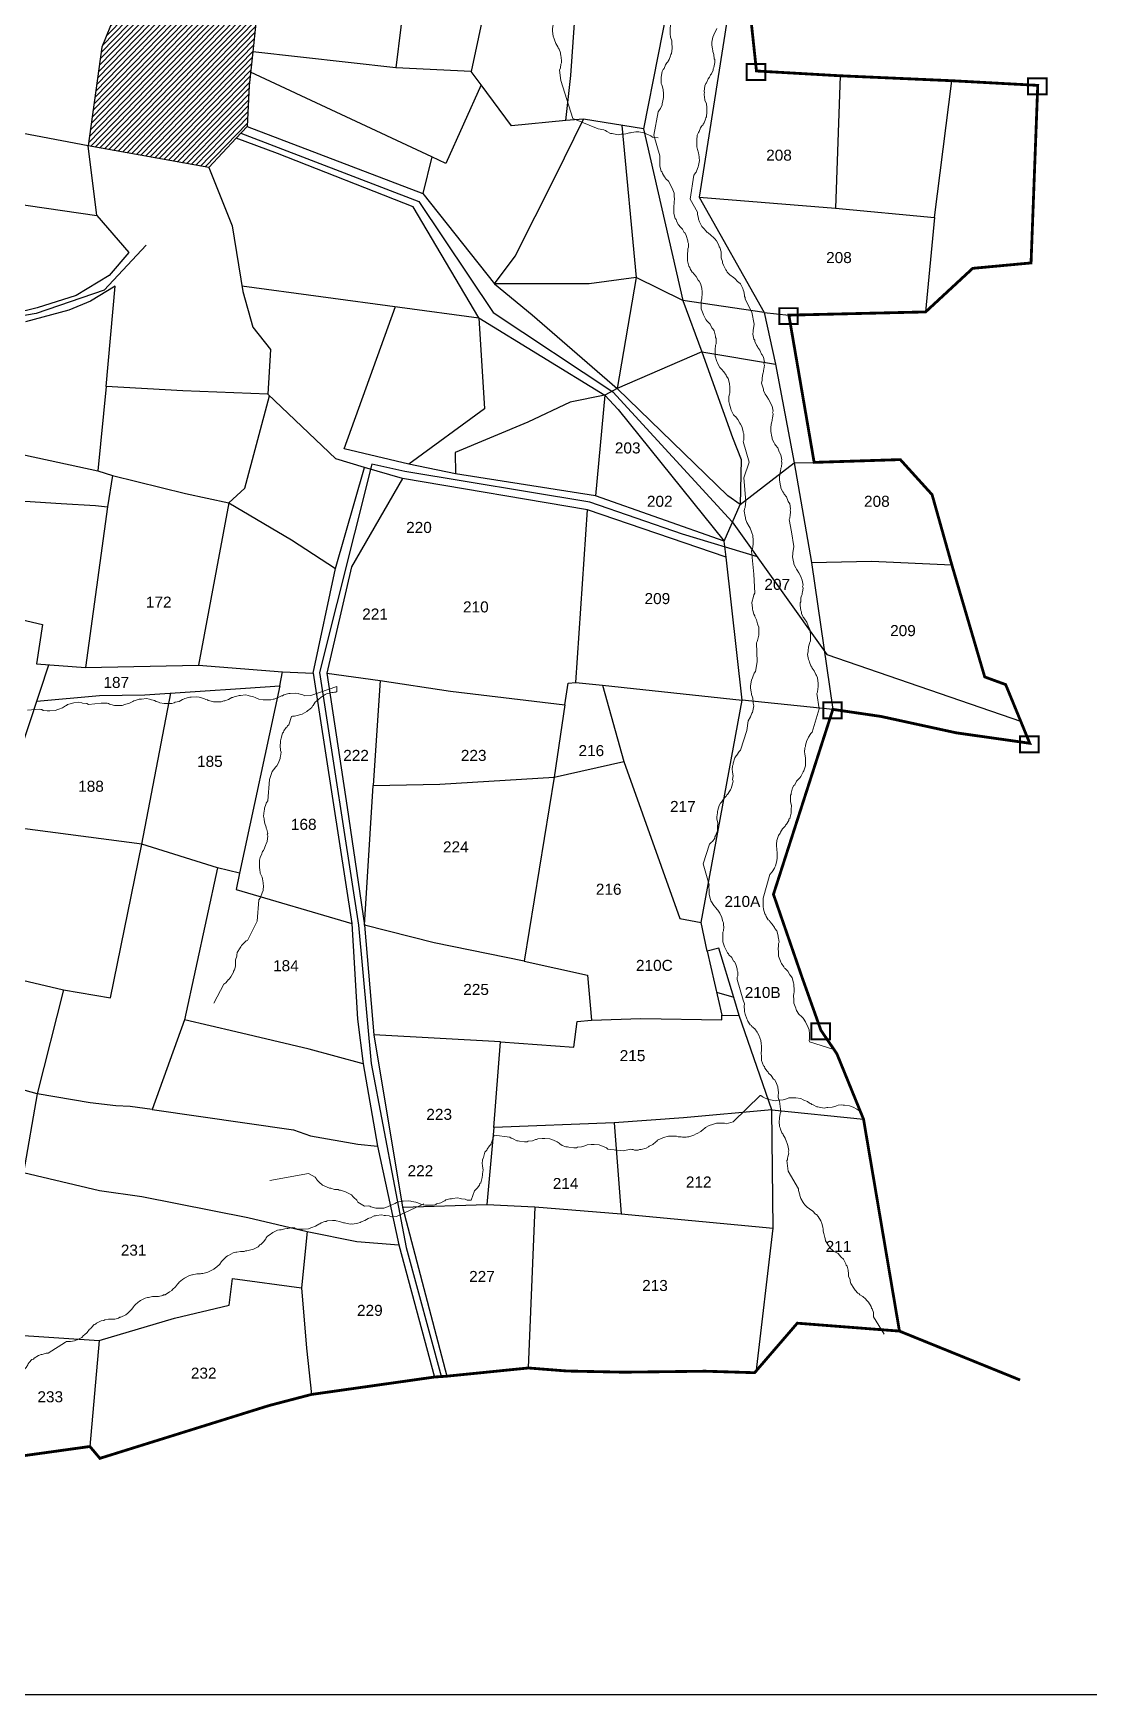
# Model space of a CAD drawing. Header units: inches. Extents: x 156 to 1336, y -394 to 439.
# Drawn here: x 663.6 to 931.8, y -394 to 27.8 of the extents above; entities that cross this region are included whole.
import ezdxf
from ezdxf.enums import TextEntityAlignment as Align

# ---------------------------------------------------------------- set-up
doc = ezdxf.new("R2010")
doc.units = ezdxf.units.IN
doc.header["$LTSCALE"] = 15
doc.header["$MEASUREMENT"] = 0
for name, color, linetype in [('BOUNDARY', 5, 'Continuous'), ('PLOT', 255, 'Continuous'), ('PLOT NO', 7, 'Continuous'), ('Profile2', 3, 'Continuous'), ('ROADS', 2, 'Continuous'), ('STREAM', 130, 'Continuous'), ('V', 6, 'Continuous'), ('VILLAGE', 30, 'Continuous')]:
    doc.layers.add(name, color=color, linetype=linetype)
doc.styles.get("Standard").update_dxf_attribs({"font": 'arial.ttf'})

msp = doc.modelspace()

# ---------------------------------------------------------------- hatches: boundary and pattern name
at = {"layer": 'VILLAGE'}
h = msp.add_hatch(dxfattribs=at)
h.set_pattern_fill('ANSI31', color=256, scale=7.83578, angle=0.794681, style=0)
h.paths.add_polyline_path([(707.94, 39.85), (712.43, 39.79), (735.76, 47.92), (738.78, 55.13), (724.54, 62.74), (720.49, 61.64), (711.25, 66.84), (710.63, 57.25), (692.23, 61.64), (683.71, 42.83), (685.47, 35.1), (681.07, 24.24), (677.54, -0.78), (708.19, -6.32), (715.13, 1.16), (717.95, 4.06), (718.44, 14.47), (719.38, 23.09), (720.17, 30.32), (706.82, 31.76)])
h.paths.add_polyline_path([(721.12, 50.16), (726.9, 50.16), (726.9, 54.45), (721.12, 54.45)], flags=24)

# ---------------------------------------------------------------- linework, layer by layer
at = {"layer": 'BOUNDARY', "const_width": 0.713}
msp.add_lwpolyline([(845.26, 37.57), (847.34, 18.19), (868.56, 16.98), (897, 15.72), (918.79, 14.54), (917.09, -30.53), (902.26, -31.91), (890.31, -42.97), (855.57, -43.79), (861.99, -81.17), (883.88, -80.46), (891.95, -89.36), (896.97, -107.2), (905.32, -135.63), (910.64, -137.57), (916.76, -152.47), (898.08, -149.82), (878.96, -145.66), (866.75, -143.87), (851.65, -190.82), (858.96, -212), (863.71, -225.33), (867.76, -231.29), (874.54, -247.92), (883.66, -301.7), (914.32, -314.12), (883.66, -301.7), (857.71, -299.69), (846.87, -312.26), (834.33, -311.88), (813.63, -312.13), (799.19, -311.83), (789.37, -311.06), (768.72, -313.14), (765.53, -313.36), (734.29, -317.78), (723.45, -320.62), (680.55, -334), (678.01, -330.99), (652.61, -334.52)], dxfattribs=at)
at = {"layer": 'PLOT'}
for points in [[(780.22, 83.24), (782.45, 120.81), (771.72, 106.26), (764.24, 96.17), (760.1, 90.5), (755.76, 83.37), (736.06, 42.7), (730.15, 40.84), (712.35, 33.22), (712.43, 39.79), (707.94, 39.85), (706.82, 31.76), (720.17, 30.32), (719.38, 23.09), (718.44, 14.47), (717.95, 4.06), (715.13, 1.16), (708.19, -6.32), (677.54, -0.78)], [(692.23, 61.64), (683.71, 42.83), (685.47, 35.1), (681.07, 24.24), (677.54, -0.78), (650.73, 4.31), (644.91, 5.42), (644.95, 10.8), (621.58, 14.86)], [(784.45, 62.87), (774.87, 18.1)], [(829.76, 63.02), (827.13, 47.34), (825.9, 40.45), (818.61, 3.48), (803.39, 6), (798.94, 5.63), (800.22, 17.06), (802.91, 55.78), (808.79, 57.14), (829.76, 63.02)], [(736.06, 42.7), (758.27, 39.75), (755.74, 19.01)], [(841.14, 39.48), (834.02, -5.8), (832.75, -13.81), (867.41, -16.59), (892.6, -18.97), (897, 15.72)], [(679.74, -18.47), (687.91, -27.9), (682.9, -33.76), (674.48, -38.81), (664.63, -41.91), (658.45, -43.44), (652.5, -43.85), (646.36, -44.08), (626.51, -39.61), (601.56, -29.51), (586.66, -23.85), (557.53, -12.16), (546.7, -9.6), (507.01, -1.81), (494.61, 1.17), (468.89, 4.81), (439.76, 8.96), (406.92, 15.65), (366.29, 18.97), (349, 20.21), (352.02, 32.25)], [(798.94, 5.63), (785.14, 4.29), (777.41, 14.69), (774.87, 18.1), (755.74, 19.01), (719.38, 23.09)], [(442.24, 18.37), (496.03, 10.13), (524.48, 5.41), (548.98, 2.17), (590.41, -5.18), (618.64, -9.61), (679.74, -18.47), (677.54, -0.78)], [(777.41, 14.69), (768.46, -5.26), (764.86, -3.59), (718.82, 17.92)], [(868.56, 16.98), (867.41, -16.59)], [(717.95, 4.06), (762.55, -12.91), (780.79, -35.8), (786, -28.81), (796.19, -8.68), (803.39, 6)], [(813.11, 4.39), (816.75, -34.24), (804.85, -35.84), (780.79, -35.8)], [(716.6, -36.31), (776.82, -44.45), (760.11, -16.31), (725.65, -2.75), (715.13, 1.16)], [(818.61, 3.48), (828.65, -40.05), (833.42, -53.08), (852.14, -56.2)], [(764.86, -3.59), (762.55, -12.91)], [(708.19, -6.32), (714.15, -21.15), (716.84, -37.79), (719.37, -46.82), (723.91, -52.53), (723.2, -63.88)], [(832.75, -13.81), (849.27, -43.11), (855.57, -43.79)], [(892.6, -18.97), (890.31, -42.97)], [(656.19, -90.69), (670.75, -91.57), (679.4, -92.1), (682.47, -92.44), (676.9, -133.25), (705.64, -132.64), (726.94, -134.35), (734.75, -134.71), (740.41, -108.13), (747.78, -82.43), (740.48, -80.29), (723.2, -63.88), (701.61, -63.02), (682.14, -61.88), (684.42, -36.47), (678.15, -40.2), (672.63, -42.53), (661.66, -45.51)], [(780.79, -35.8), (790.38, -43.67), (811.93, -62.38)], [(816.75, -34.24), (811.93, -62.38)], [(828.65, -40.05), (816.75, -34.24)], [(833.42, -53.08), (811.93, -62.38), (808.86, -64.12), (800.05, -65.86), (789.26, -70.96), (770.84, -78.67), (770.87, -84.1), (759.06, -81.59), (742.56, -77.74), (755.62, -41.59)], [(849.27, -43.11), (828.65, -40.05)], [(776.82, -44.45), (778.24, -67.59), (759.06, -81.59)], [(776.82, -44.45), (808.86, -64.12)], [(849.27, -43.11), (852.14, -56.2), (856.91, -81.32)], [(833.42, -53.08), (841.27, -74.88), (843.43, -80.47), (843.18, -91.82), (840.09, -89.66), (811.93, -62.38)], [(682.14, -61.88), (680, -83.34)], [(683.71, -84.47), (702.26, -89.06), (713.32, -91.4), (717.4, -87.72), (723.65, -64.3)], [(808.86, -64.12), (806.48, -89.63)], [(808.86, -64.12), (812.19, -67.74), (839.14, -101.14)], [(651.41, -77.12), (680, -83.34), (683.71, -84.47), (682.47, -92.44)], [(839.6, -105.19), (804.42, -93.23), (757.44, -85.27), (747.76, -82.5)], [(839.14, -101.14), (806.48, -89.63), (770.87, -84.1)], [(847.24, -312.28), (851.62, -275.53), (851.24, -245.55), (842.97, -221.58), (841.59, -217), (837.82, -204.47), (834.79, -205.22), (833.31, -197.99), (843.67, -141.57), (839.6, -105.19), (839.14, -101.14), (843.18, -91.82), (856.91, -81.32), (861.99, -81.17)], [(856.91, -81.32), (861.29, -106.57), (866.75, -143.87), (843.67, -141.57)], [(757.44, -85.27), (744.44, -107.68), (738.2, -134.67), (751.76, -136.54), (769.62, -139.27), (798.62, -142.7), (799.53, -137.19), (801.41, -137.02), (804.42, -93.23)], [(713.32, -91.4), (705.64, -132.64)], [(713.32, -91.4), (729.21, -100.87), (740.41, -108.13)], [(861.29, -106.57), (876.55, -106.27), (896.97, -107.2)], [(611.74, -116.87), (632.05, -121.46), (645.97, -124), (648.94, -118.32), (665.99, -122.33), (664.44, -132.33), (676.9, -133.25)], [(658.93, -158.74), (665.37, -139.22), (667.57, -132.56)], [(664.56, -141.76), (680.44, -140.36), (691.95, -140.2), (717.5, -138.49), (726.27, -137.9), (726.94, -134.35)], [(734.75, -134.71), (744.53, -198.24), (745.95, -222.55), (747.44, -233.81), (751.1, -254.72), (756.51, -279.78), (765.53, -313.36)], [(738.2, -134.67), (743.33, -168.78), (747.79, -198.69), (750.11, -226.52), (757.39, -270.27), (768.72, -313.14)], [(726.27, -137.9), (716.01, -185.45), (710.39, -184.11), (691.2, -178.08), (653.7, -173.22)], [(751.76, -136.54), (749.97, -163.18)], [(801.41, -137.02), (808.21, -137.68), (843.67, -141.57)], [(808.21, -137.68), (813.66, -157.07), (827.91, -196.95), (833.32, -197.94)], [(671.29, -215.03), (683.24, -217.1), (691.2, -178.08), (698.57, -139.73)], [(798.62, -142.7), (795.95, -161.08), (788.36, -207.82), (765.44, -203.16), (747.79, -198.69), (749.97, -163.18), (766.9, -162.83), (795.95, -161.08), (813.66, -157.07)], [(710.39, -184.11), (702.04, -222.67), (693.81, -245.48), (688.2, -244.65), (684.56, -244.5), (678.1, -243.79), (664.6, -241.47)], [(716.01, -185.45), (715.13, -189.58), (744.53, -198.24)], [(834.79, -205.22), (838.51, -221.5)], [(647.5, -209.52), (671.29, -215.03), (664.6, -241.47), (645.64, -236.26), (623.43, -231.03)], [(788.36, -207.82), (804.41, -211.33), (805.42, -222.74)], [(841.64, -216.99), (837.31, -215.74), (837.18, -215.71)], [(747.44, -233.81), (733.71, -230.11), (715.1, -225.72), (702.04, -222.67)], [(782.34, -228.23), (800.97, -229.6), (801.75, -223.09), (805.42, -222.74), (817.96, -222.31), (838.52, -222.66), (838.51, -221.5), (842.97, -221.58)], [(851.24, -245.55), (828.78, -247.53), (811.19, -248.87), (780.59, -249.98), (782.34, -228.23), (750.11, -226.52)], [(664.6, -241.47), (661.12, -261.43), (659.28, -270.92), (639.11, -266.62)], [(693.81, -245.48), (729.76, -250.61), (734.06, -252.16), (746.08, -254.22), (751.1, -254.72)], [(851.24, -245.55), (874.54, -247.92)], [(780.59, -249.98), (778.81, -269.52)], [(811.19, -248.87), (812.93, -271.97)], [(661.12, -261.43), (680.43, -266), (691.17, -267.56), (718.17, -272.84), (733.19, -276.42), (745.81, -278.95), (756.51, -279.78)], [(757.39, -270.27), (778.81, -269.52), (791.02, -270.19), (812.93, -271.97), (851.62, -275.53)], [(791.02, -270.19), (789.37, -311.06)], [(733.19, -276.42), (731.74, -290.68)], [(680.37, -304.05), (699.51, -298.41), (713.36, -295.15), (714.27, -288.37), (731.74, -290.68), (733.01, -306.07), (734.29, -317.78)], [(657.35, -302.6), (680.37, -304.05), (678.01, -330.99)]]:
    msp.add_lwpolyline(points, dxfattribs=at)
at = {"layer": 'Profile2', "const_width": 0.5}
for points in [[(844.88, 19.95), (849.6, 19.95), (849.6, 15.9), (844.88, 15.9)], [(916.33, 16.31), (921.05, 16.31), (921.05, 12.26), (916.33, 12.26)], [(853.11, -42.02), (857.83, -42.02), (857.83, -46.07), (853.11, -46.07)], [(864.29, -142.1), (869.01, -142.1), (869.01, -146.15), (864.29, -146.15)], [(914.3, -150.7), (919.02, -150.7), (919.02, -154.75), (914.3, -154.75)], [(861.26, -223.56), (865.98, -223.56), (865.98, -227.61), (861.26, -227.61)]]:
    msp.add_lwpolyline(points, close=True, dxfattribs=at)
at = {"layer": 'ROADS', "color": 2}
for points in [[(692.27, -26.01), (681.62, -37.44), (664.33, -43.34), (651.98, -45.5), (631.93, -43.01), (622.53, -39.84), (560.22, -15.39), (546.23, -11.04), (493.41, -0.01), (439.13, 7.42), (406.83, 14.53), (349.14, 19.05), (316.21, 15.98), (308.56, 13.44)], [(716.37, 2.43), (761.55, -14.93), (780.47, -43.09), (810.82, -63.24), (841.16, -96.24), (865.24, -129.94), (914.67, -146.95)], [(847.62, -105.13), (828.56, -99.4), (805.04, -91.26), (757.99, -83.52), (749.67, -81.59), (736.31, -134.47), (746.27, -198.69), (749.47, -233.74), (758.33, -280.46), (767.26, -313.17)]]:
    msp.add_lwpolyline(points, dxfattribs=at)
at = {"layer": 'STREAM', "color": 4, "lineweight": 0}
for points in [[(796.03, 30.89), (795.91, 30.54), (795.79, 30.31), (795.67, 29.95), (795.56, 29.02), (795.56, 28.67), (795.56, 28.32), (795.67, 27.03), (795.91, 26.33), (796.03, 26.1), (796.38, 25.16), (796.84, 24.34), (796.96, 24.11), (797.19, 23.76), (797.55, 22.82), (797.55, 22.47), (797.66, 22.24), (797.78, 20.83), (797.78, 20.25), (797.66, 19.9), (797.55, 18.96), (797.31, 18.38)], [(824.56, 20.25), (824.79, 20.48), (824.91, 20.72), (825.14, 21.07), (825.49, 22), (825.61, 22.35), (825.73, 22.59), (825.96, 23.87), (825.96, 24.58), (825.84, 24.81), (825.84, 25.86), (825.49, 26.8), (825.49, 27.03), (825.38, 27.38), (825.38, 28.43), (825.38, 28.79), (825.38, 29.02), (825.61, 30.42), (825.84, 31.01), (825.96, 31.24), (826.43, 32.18), (826.78, 32.64)], [(835.43, 16.62), (835.55, 16.97), (835.67, 17.21), (835.9, 17.44), (836.37, 18.38), (836.37, 18.73), (836.49, 19.08), (836.72, 20.37), (836.72, 21.07), (836.6, 21.3), (836.49, 22.35), (836.25, 23.17), (836.25, 23.41), (836.14, 23.76), (836.02, 24.81), (836.02, 25.16), (836.02, 25.51), (836.25, 26.8), (836.49, 27.38), (836.6, 27.62), (837.07, 28.55), (837.3, 29.02)], [(797.66, 15.8), (797.31, 18.38)], [(822.34, 7.85), (822.57, 8.09), (822.69, 8.32), (822.92, 8.67), (823.39, 9.61), (823.39, 9.96), (823.51, 10.19), (823.74, 11.48), (823.74, 12.18), (823.74, 12.41), (823.62, 13.47), (823.39, 14.4), (823.27, 14.64), (823.16, 14.99), (823.16, 16.04), (823.16, 16.39), (823.16, 16.62), (823.39, 18.03), (823.62, 18.61), (823.86, 18.85), (824.21, 19.78), (824.56, 20.25)], [(807.13, 3.53), (800.7, 6.1), (797.66, 15.8)], [(833.45, 4.23), (833.68, 4.46), (833.8, 4.7), (834.03, 5.05), (834.38, 5.98), (834.5, 6.33), (834.62, 6.57), (834.73, 7.85), (834.73, 8.55), (834.73, 8.91), (834.62, 9.84), (834.26, 10.78), (834.26, 11.01), (834.15, 11.36), (834.03, 12.41), (834.15, 12.76), (834.03, 13), (834.26, 14.4), (834.5, 14.99), (834.62, 15.22), (835.08, 16.16), (835.43, 16.62)], [(822.34, 7.85), (821.28, 1.89)], [(831.46, -8.28), (831.69, -7.93), (831.81, -7.7), (832.04, -7.47), (832.39, -6.53), (832.51, -6.18), (832.63, -5.83), (832.86, -4.54), (832.74, -3.84), (832.74, -3.61), (832.63, -2.55), (832.39, -1.74), (832.28, -1.39), (832.16, -1.03), (832.16, -0.1), (832.16, 0.25), (832.16, 0.6), (832.28, 1.89), (832.63, 2.59), (832.74, 2.82), (833.09, 3.76), (833.45, 4.23)], [(808.54, 3.29), (807.13, 3.53)], [(808.54, 3.29), (808.77, 3.18), (809.01, 3.06), (809.36, 2.82), (810.29, 2.36), (810.64, 2.36), (810.99, 2.24), (812.28, 2.01), (812.98, 2.12), (813.22, 2.12), (814.15, 2.24), (815.09, 2.47), (815.32, 2.47), (815.67, 2.59), (816.72, 2.71), (817.07, 2.71), (817.43, 2.71), (818.71, 2.47), (819.3, 2.24), (819.53, 2.12), (820.47, 1.77), (820.93, 1.42)], [(822.34, 1.19), (820.93, 1.42)], [(821.28, 1.89), (822.8, -3.37)], [(826.43, -15.53), (826.43, -15.07), (826.43, -14.83), (826.55, -14.48), (826.43, -13.43), (826.43, -13.2), (826.43, -12.85), (825.96, -11.56), (825.61, -10.97), (825.49, -10.74), (825.03, -9.8), (824.32, -9.22), (824.21, -8.99), (823.97, -8.64), (823.51, -7.82), (823.39, -7.47), (823.16, -7.23), (822.8, -5.95), (822.8, -5.24), (822.8, -5.01), (822.8, -3.96), (822.8, -3.37)], [(831.46, -8.28), (830.52, -14.37)], [(829.94, -27.58), (829.94, -27.23), (829.94, -26.99), (830.05, -26.53), (830.05, -25.59), (829.94, -25.24), (829.94, -24.89), (829.47, -23.6), (829.24, -23.02), (829, -22.78), (828.53, -21.97), (827.83, -21.26), (827.72, -21.03), (827.48, -20.8), (827.01, -19.86), (826.9, -19.51), (826.66, -19.28), (826.31, -17.99), (826.31, -17.29), (826.31, -17.05), (826.31, -16), (826.43, -15.53)], [(830.52, -14.37), (832.39, -17.64)], [(838.36, -28.63), (838.36, -28.28), (838.36, -28.05), (838.36, -27.7), (838.01, -26.64), (837.89, -26.41), (837.77, -26.06), (837.19, -24.89), (836.72, -24.42), (836.49, -24.19), (835.78, -23.49), (835.08, -22.9), (834.85, -22.78), (834.62, -22.55), (833.91, -21.73), (833.68, -21.5), (833.45, -21.26), (832.86, -20.1), (832.63, -19.39), (832.63, -19.16), (832.39, -18.22), (832.39, -17.64)], [(833.45, -39.62), (833.45, -39.27), (833.45, -39.04), (833.56, -38.69), (833.56, -37.64), (833.45, -37.29), (833.45, -36.93), (833.09, -35.77), (832.74, -35.18), (832.51, -34.95), (832.04, -34.01), (831.46, -33.31), (831.22, -33.08), (830.99, -32.84), (830.52, -32.02), (830.41, -31.67), (830.17, -31.32), (829.82, -30.04), (829.82, -29.45), (829.82, -29.1), (829.82, -28.16), (829.94, -27.58)], [(844.44, -39.74), (844.44, -39.27), (844.32, -39.04), (844.32, -38.69), (844.09, -37.75), (843.97, -37.4), (843.85, -37.05), (843.27, -35.88), (842.8, -35.41), (842.57, -35.3), (841.87, -34.48), (841.16, -34.01), (840.93, -33.78), (840.58, -33.54), (839.88, -32.84), (839.76, -32.49), (839.53, -32.26), (838.94, -31.09), (838.71, -30.5), (838.71, -30.15), (838.36, -29.22), (838.36, -28.63)], [(836.95, -51.79), (836.95, -51.43), (837.07, -51.08), (837.07, -50.73), (837.07, -49.68), (836.95, -49.45), (836.95, -49.1), (836.6, -47.81), (836.25, -47.23), (836.02, -46.99), (835.55, -46.06), (834.97, -45.47), (834.73, -45.24), (834.5, -44.89), (834.03, -44.07), (833.91, -43.72), (833.8, -43.48), (833.33, -42.2), (833.33, -41.5), (833.33, -41.26), (833.33, -40.21), (833.45, -39.62)], [(844.44, -39.74), (846.19, -43.02)], [(846.19, -43.02), (846.78, -46.06)], [(849, -58.45), (849.12, -58.1), (849.12, -57.87), (849.23, -57.52), (849.35, -56.46), (849.23, -56.11), (849.35, -55.76), (849.12, -54.48), (848.76, -53.89), (848.65, -53.66), (848.18, -52.72), (847.71, -52.02), (847.6, -51.79), (847.36, -51.43), (846.89, -50.5), (846.89, -50.15), (846.66, -49.91), (846.43, -48.63), (846.54, -47.93), (846.54, -47.58), (846.66, -46.64), (846.78, -46.06)], [(840.46, -63.83), (840.58, -63.48), (840.58, -63.25), (840.58, -62.89), (840.58, -61.84), (840.46, -61.49), (840.46, -61.14), (840.11, -59.85), (839.76, -59.27), (839.64, -59.04), (839.06, -58.22), (838.47, -57.52), (838.24, -57.28), (838.01, -57.05), (837.54, -56.11), (837.42, -55.88), (837.3, -55.53), (836.84, -54.24), (836.84, -53.54), (836.84, -53.31), (836.84, -52.25), (836.95, -51.79)], [(851.22, -70.85), (851.34, -70.5), (851.34, -70.26), (851.45, -69.91), (851.57, -68.86), (851.45, -68.51), (851.57, -68.16), (851.34, -66.87), (850.99, -66.29), (850.87, -66.05), (850.4, -65.12), (849.93, -64.42), (849.82, -64.18), (849.58, -63.83), (849.12, -62.89), (849.12, -62.54), (849, -62.31), (848.65, -61.02), (848.76, -60.32), (848.76, -59.97), (848.88, -59.04), (849, -58.45)], [(843.97, -75.88), (844.09, -75.52), (844.09, -75.29), (844.09, -74.94), (844.09, -73.89), (843.97, -73.54), (843.97, -73.3), (843.62, -72.02), (843.27, -71.43), (843.15, -71.2), (842.57, -70.26), (841.98, -69.56), (841.87, -69.44), (841.51, -69.09), (841.05, -68.27), (840.93, -67.92), (840.81, -67.57), (840.46, -66.4), (840.35, -65.7), (840.35, -65.35), (840.35, -64.42), (840.46, -63.83)], [(853.44, -83.24), (853.56, -82.89), (853.56, -82.66), (853.68, -82.31), (853.79, -81.25), (853.68, -80.9), (853.79, -80.55), (853.56, -79.27), (853.21, -78.68), (853.09, -78.45), (852.74, -77.51), (852.16, -76.81), (852.04, -76.58), (851.81, -76.23), (851.34, -75.29), (851.34, -74.94), (851.22, -74.71), (850.99, -73.3), (850.99, -72.72), (850.99, -72.37), (851.1, -71.43), (851.22, -70.85)], [(843.97, -75.88), (845.49, -81.14)], [(845.49, -81.14), (844.09, -85.11)], [(855.66, -95.64), (855.78, -95.29), (855.78, -95.05), (855.9, -94.7), (856.01, -93.65), (855.9, -93.3), (856.01, -92.95), (855.78, -91.66), (855.43, -91.08), (855.31, -90.84), (854.96, -89.91), (854.38, -89.21), (854.26, -88.97), (854.03, -88.62), (853.56, -87.69), (853.56, -87.34), (853.44, -87.1), (853.21, -85.7), (853.21, -85.11), (853.21, -84.76), (853.33, -83.83), (853.44, -83.24)], [(844.09, -85.11), (844.67, -91.08)], [(846.08, -103.59), (846.19, -103.24), (846.31, -103), (846.43, -102.65), (846.54, -101.72), (846.54, -101.37), (846.54, -101.02), (846.43, -99.73), (846.19, -99.03), (846.08, -98.8), (845.72, -97.86), (845.26, -97.04), (845.14, -96.81), (844.91, -96.46), (844.55, -95.52), (844.55, -95.17), (844.44, -94.94), (844.2, -93.53), (844.32, -92.95), (844.44, -92.6), (844.55, -91.66), (844.67, -91.08)], [(855.66, -95.64), (856.25, -98.8)], [(856.25, -98.8), (856.83, -102.54)], [(846.08, -103.59), (846.66, -109.55)], [(858.82, -115.05), (858.94, -114.7), (858.94, -114.35), (859.06, -114), (859.17, -113.06), (859.06, -112.71), (859.17, -112.36), (858.94, -111.07), (858.7, -110.37), (858.59, -110.14), (858.12, -109.2), (857.65, -108.5), (857.54, -108.27), (857.3, -107.92), (856.83, -106.98), (856.83, -106.63), (856.72, -106.4), (856.48, -105.11), (856.6, -104.41), (856.6, -104.06), (856.72, -103.12), (856.83, -102.54)], [(846.66, -109.55), (846.89, -114.35)], [(847.36, -126.98), (847.48, -126.63), (847.6, -126.39), (847.71, -126.04), (847.95, -124.99), (847.95, -124.64), (847.95, -124.4), (847.95, -123), (847.71, -122.42), (847.6, -122.18), (847.36, -121.13), (846.89, -120.31), (846.89, -120.08), (846.66, -119.73), (846.43, -118.79), (846.31, -118.44), (846.31, -118.09), (846.19, -116.8), (846.31, -116.1), (846.43, -115.87), (846.66, -114.82), (846.89, -114.35)], [(860.69, -127.45), (860.81, -127.09), (860.93, -126.86), (861.04, -126.51), (861.04, -125.46), (861.04, -125.11), (861.04, -124.76), (860.93, -123.47), (860.58, -122.88), (860.46, -122.65), (860.11, -121.72), (859.52, -120.9), (859.41, -120.66), (859.17, -120.43), (858.82, -119.49), (858.82, -119.14), (858.59, -118.79), (858.47, -117.51), (858.47, -116.8), (858.59, -116.57), (858.59, -115.52), (858.82, -115.05)], [(847.36, -126.98), (847.48, -131.77)], [(862.68, -139.84), (862.8, -139.49), (862.8, -139.26), (862.91, -138.91), (863.03, -137.85), (863.03, -137.62), (863.03, -137.27), (862.8, -135.86), (862.56, -135.28), (862.45, -135.05), (861.98, -134.11), (861.51, -133.41), (861.39, -133.18), (861.16, -132.82), (860.81, -131.89), (860.69, -131.54), (860.58, -131.19), (860.34, -129.9), (860.46, -129.2), (860.46, -128.97), (860.58, -128.03), (860.69, -127.45)], [(845.26, -146.74), (845.49, -146.39), (845.61, -146.16), (845.84, -145.8), (846.19, -144.87), (846.31, -144.64), (846.43, -144.28), (846.66, -143), (846.54, -142.3), (846.54, -142.06), (846.43, -141.01), (846.08, -140.07), (846.08, -139.84), (845.96, -139.49), (845.84, -138.44), (845.84, -138.2), (845.84, -137.85), (846.08, -136.45), (846.31, -135.86), (846.43, -135.63), (846.78, -134.7), (847.13, -134.23)], [(847.48, -131.77), (847.13, -134.23)], [(740.71, -139.37), (740.71, -138.09), (734.16, -140.31)], [(665.17, -143.82), (665.52, -143.93), (665.76, -143.93), (666.11, -144.17), (667.16, -144.28), (667.51, -144.28), (667.86, -144.28), (669.15, -144.17), (669.85, -143.93), (670.08, -143.82), (671.02, -143.47), (671.84, -143), (672.07, -142.88), (672.3, -142.65), (673.36, -142.41), (673.59, -142.3), (673.94, -142.18), (675.23, -142.06), (675.93, -142.18), (676.16, -142.3), (677.22, -142.41), (677.68, -142.65)], [(680.84, -142.3), (677.68, -142.65)], [(682.36, -142.3), (680.84, -142.3)], [(682.36, -142.3), (682.71, -142.41), (682.95, -142.53), (683.3, -142.65), (684.23, -142.88), (684.58, -142.88), (684.93, -142.88), (686.22, -142.88), (686.92, -142.65), (687.16, -142.53), (688.09, -142.3), (688.91, -141.83), (689.14, -141.71), (689.49, -141.59), (690.55, -141.24), (690.78, -141.24), (691.13, -141.24), (692.42, -141.13), (693.12, -141.24), (693.35, -141.36), (694.41, -141.59), (694.87, -141.83)], [(694.87, -141.83), (695.22, -141.95), (695.46, -142.06), (695.81, -142.18), (696.86, -142.41), (697.21, -142.41), (697.45, -142.41), (698.85, -142.41), (699.43, -142.18), (699.67, -142.06), (700.72, -141.83), (701.54, -141.36), (701.77, -141.24), (702.12, -141.13), (703.06, -140.89), (703.41, -140.78), (703.76, -140.78), (705.05, -140.66), (705.75, -140.78), (705.98, -140.89), (706.92, -141.13), (707.5, -141.36)], [(707.5, -141.36), (707.85, -141.48), (708.09, -141.59), (708.44, -141.71), (709.37, -141.95), (709.72, -141.95), (710.08, -141.95), (711.36, -141.95), (712.06, -141.71), (712.3, -141.71), (713.23, -141.36), (714.05, -140.89), (714.29, -140.89), (714.64, -140.66), (715.69, -140.43), (715.92, -140.31), (716.27, -140.31), (717.56, -140.19), (718.26, -140.31), (718.49, -140.43), (719.55, -140.66), (720.02, -140.89)], [(720.02, -140.89), (720.37, -141.01), (720.6, -141.13), (720.95, -141.24), (722, -141.48), (722.35, -141.48), (722.59, -141.48), (723.99, -141.48), (724.58, -141.24), (724.81, -141.24), (725.86, -140.89), (726.68, -140.43), (726.91, -140.43), (727.27, -140.19), (728.2, -139.96), (728.55, -139.84), (728.9, -139.84), (730.19, -139.72), (730.89, -139.84), (731.12, -139.96), (732.06, -140.19), (732.64, -140.43)], [(740.48, -139.49), (740.13, -139.49), (739.78, -139.61), (739.43, -139.61), (738.49, -139.84), (738.14, -139.96), (737.79, -140.07), (736.74, -140.78), (736.15, -141.24), (736.04, -141.36), (735.22, -142.06), (734.75, -142.88), (734.52, -143), (734.4, -143.35), (733.58, -144.05), (733.35, -144.17), (733.11, -144.4), (731.94, -145.1), (731.24, -145.22), (731.01, -145.34), (729.95, -145.57), (729.49, -145.57)], [(734.16, -140.31), (732.64, -140.43)], [(740.48, -139.49), (740.71, -139.37)], [(862.68, -139.84), (863.27, -143.7)], [(665.17, -143.82), (662.13, -144.05)], [(728.55, -147.79), (729.25, -145.69)], [(729.25, -145.69), (729.49, -145.57)], [(845.26, -146.74), (844.91, -149.2)], [(863.27, -143.7), (861.51, -149.66)], [(728.55, -147.79), (728.2, -148.03), (728.08, -148.26), (727.85, -148.49), (727.27, -149.31), (727.15, -149.66), (726.91, -149.9), (726.56, -151.18), (726.45, -151.89), (726.45, -152.12), (726.33, -153.17), (726.45, -154.11), (726.45, -154.34), (726.56, -154.69), (726.45, -155.74), (726.33, -156.1), (726.33, -156.33), (725.86, -157.62), (725.51, -158.2), (725.28, -158.43), (724.69, -159.25), (724.34, -159.6)], [(844.91, -149.2), (843.27, -154.22)], [(857.89, -161.71), (858.12, -161.47), (858.35, -161.24), (858.59, -160.89), (859.06, -160.07), (859.17, -159.72), (859.41, -159.49), (859.76, -158.2), (859.76, -157.5), (859.76, -157.26), (859.76, -156.21), (859.64, -155.28), (859.64, -155.04), (859.52, -154.69), (859.64, -153.64), (859.76, -153.29), (859.76, -152.94), (860.11, -151.77), (860.46, -151.18), (860.58, -150.95), (861.16, -150.01), (861.51, -149.66)], [(839.41, -166.15), (839.64, -165.92), (839.76, -165.68), (839.99, -165.45), (840.58, -164.51), (840.7, -164.28), (840.93, -163.93), (841.28, -162.76), (841.4, -162.06), (841.28, -161.71), (841.4, -160.77), (841.28, -159.84), (841.28, -159.6), (841.16, -159.14), (841.28, -158.2), (841.4, -157.85), (841.4, -157.5), (841.87, -156.21), (842.22, -155.63), (842.33, -155.51), (842.92, -154.57), (843.27, -154.22)], [(723.64, -161.71), (724.34, -159.6)], [(723.17, -167.09), (723.64, -161.71)], [(854.38, -173.75), (854.61, -173.52), (854.73, -173.29), (854.96, -173.05), (855.55, -172.12), (855.55, -171.76), (855.78, -171.53), (856.13, -170.24), (856.13, -169.54), (856.13, -169.31), (856.25, -168.26), (856.01, -167.32), (856.01, -167.09), (856.01, -166.74), (856.01, -165.68), (856.13, -165.45), (856.13, -165.1), (856.48, -163.81), (856.83, -163.23), (857.07, -162.99), (857.54, -162.06), (857.89, -161.71)], [(723.17, -167.09), (722.94, -167.44), (722.82, -167.67), (722.7, -168.02), (722.35, -168.96), (722.35, -169.31), (722.24, -169.66), (722.12, -170.95), (722.24, -171.65), (722.24, -171.88), (722.47, -172.82), (722.82, -173.75), (722.82, -173.99), (722.94, -174.34), (723.17, -175.39), (723.06, -175.62), (723.17, -175.97), (723.06, -177.38), (722.82, -177.96), (722.7, -178.2), (722.35, -179.13), (722.12, -179.72)], [(835.43, -178.08), (835.67, -177.85), (835.9, -177.61), (836.14, -177.38), (836.72, -176.56), (836.72, -176.21), (836.95, -175.97), (837.42, -174.69), (837.42, -173.99), (837.42, -173.75), (837.54, -172.7), (837.3, -171.76), (837.3, -171.53), (837.3, -171.18), (837.42, -170.13), (837.42, -169.78), (837.54, -169.43), (837.89, -168.26), (838.24, -167.67), (838.47, -167.44), (838.94, -166.62), (839.41, -166.15)], [(850.75, -185.8), (850.99, -185.56), (851.1, -185.33), (851.34, -185.1), (851.92, -184.16), (852.04, -183.93), (852.16, -183.58), (852.51, -182.29), (852.62, -181.59), (852.62, -181.35), (852.62, -180.3), (852.51, -179.48), (852.51, -179.13), (852.39, -178.78), (852.39, -177.73), (852.51, -177.49), (852.51, -177.14), (852.97, -175.86), (853.33, -175.27), (853.44, -175.04), (853.91, -174.22), (854.38, -173.75)], [(722.12, -179.72), (721.89, -179.95), (721.77, -180.18), (721.65, -180.54), (721.3, -181.47), (721.18, -181.82), (721.07, -182.17), (721.07, -183.46), (721.07, -184.16), (721.18, -184.39), (721.3, -185.45), (721.65, -186.27), (721.77, -186.5), (721.89, -186.85), (722, -187.9), (722, -188.25), (722.12, -188.6), (722, -189.89), (721.77, -190.48), (721.65, -190.71), (721.3, -191.76), (720.95, -192.23)], [(835.43, -178.08), (833.8, -183.11)], [(833.8, -183.11), (835.32, -188.37)], [(838.82, -200.41), (838.94, -200.06), (838.94, -199.83), (839.06, -199.36), (838.94, -198.43), (838.94, -198.08), (838.82, -197.73), (838.47, -196.44), (838.12, -195.85), (838.01, -195.62), (837.54, -194.8), (836.84, -194.1), (836.72, -193.87), (836.49, -193.63), (835.9, -192.7), (835.78, -192.46), (835.67, -192.11), (835.32, -190.83), (835.32, -190.12), (835.32, -189.89), (835.2, -188.84), (835.32, -188.37)], [(850.75, -185.8), (849, -191.76)], [(720.48, -197.61), (720.95, -192.23)], [(849, -191.76), (849, -192)], [(852.97, -204.04), (852.97, -203.57), (852.97, -203.34), (853.09, -202.99), (852.97, -201.94), (852.86, -201.7), (852.86, -201.35), (852.51, -200.06), (852.04, -199.48), (851.92, -199.25), (851.34, -198.43), (850.75, -197.73), (850.64, -197.49), (850.28, -197.26), (849.82, -196.44), (849.7, -196.09), (849.47, -195.74), (849.12, -194.57), (849, -193.87), (849, -193.63), (849, -192.58), (849, -192)], [(718.03, -202.52), (720.48, -197.61)], [(842.45, -212.46), (842.45, -212.11), (842.45, -211.87), (842.57, -211.52), (842.57, -210.47), (842.45, -210.12), (842.45, -209.77), (842.1, -208.6), (841.75, -207.9), (841.51, -207.78), (841.05, -206.85), (840.35, -206.14), (840.23, -205.91), (839.99, -205.68), (839.53, -204.86), (839.41, -204.51), (839.18, -204.16), (838.82, -202.87), (838.82, -202.29), (838.82, -201.94), (838.82, -201), (838.82, -200.41)], [(718.03, -202.52), (717.68, -202.64), (717.44, -202.87), (717.21, -203.1), (716.51, -203.81), (716.39, -204.16), (716.16, -204.39), (715.45, -205.56), (715.34, -206.26), (715.34, -206.5), (714.99, -207.43), (714.99, -208.37), (714.99, -208.6), (714.99, -209.07), (714.75, -210), (714.52, -210.35), (714.52, -210.59), (713.82, -211.76), (713.35, -212.34), (713.23, -212.46), (712.53, -213.28), (712.06, -213.63)], [(856.83, -215.97), (856.95, -215.62), (856.95, -215.38), (856.95, -214.92), (856.83, -213.98), (856.83, -213.63), (856.72, -213.28), (856.37, -211.99), (856.01, -211.41), (855.78, -211.29), (855.31, -210.35), (854.61, -209.65), (854.49, -209.54), (854.26, -209.19), (853.68, -208.37), (853.56, -208.02), (853.44, -207.78), (852.97, -206.5), (852.97, -205.79), (852.97, -205.56), (852.86, -204.51), (852.97, -204.04)], [(709.49, -218.42), (712.06, -213.63)], [(842.45, -212.46), (843.97, -217.72)], [(843.97, -217.72), (844.32, -218.66)], [(848.65, -230.47), (848.65, -230.12), (848.65, -229.88), (848.65, -229.53), (848.53, -228.48), (848.41, -228.13), (848.41, -227.9), (847.95, -226.61), (847.6, -226.02), (847.48, -225.79), (846.89, -224.97), (846.19, -224.39), (846.08, -224.15), (845.72, -223.92), (845.14, -222.98), (845.02, -222.75), (844.91, -222.4), (844.44, -221.23), (844.32, -220.53), (844.32, -220.29), (844.2, -219.24), (844.32, -218.66)], [(860.69, -227.9), (860.81, -227.54), (860.81, -227.31), (860.81, -226.96), (860.81, -225.91), (860.69, -225.56), (860.69, -225.21), (860.22, -224.04), (859.87, -223.45), (859.76, -223.22), (859.17, -222.28), (858.59, -221.7), (858.35, -221.46), (858.12, -221.23), (857.54, -220.29), (857.42, -220.06), (857.3, -219.71), (856.83, -218.42), (856.83, -217.84), (856.83, -217.49), (856.72, -216.55), (856.83, -215.97)], [(852.86, -242.4), (852.86, -241.93), (852.86, -241.69), (852.97, -241.34), (852.86, -240.29), (852.74, -240.06), (852.74, -239.71), (852.27, -238.42), (851.92, -237.84), (851.69, -237.72), (851.1, -236.78), (850.4, -236.2), (850.28, -235.96), (850.05, -235.73), (849.47, -234.91), (849.35, -234.56), (849.12, -234.33), (848.65, -233.04), (848.65, -232.34), (848.65, -232.11), (848.53, -231.05), (848.65, -230.47)], [(860.69, -227.9), (860.81, -228.25)], [(860.81, -228.25), (867.01, -230.23)], [(848.3, -241.93), (841.4, -248.59)], [(848.41, -241.93), (848.3, -241.93)], [(848.41, -241.93), (848.76, -242.16), (849, -242.28), (849.23, -242.4), (850.17, -242.86), (850.52, -242.86), (850.87, -242.98), (852.16, -243.21), (852.86, -243.1), (853.09, -243.1), (854.14, -242.98), (854.96, -242.75), (855.2, -242.63), (855.55, -242.51), (856.6, -242.51), (856.95, -242.51), (857.3, -242.51), (858.59, -242.63), (859.17, -242.98), (859.41, -243.1), (860.34, -243.45), (860.81, -243.8)], [(852.86, -242.4), (853.21, -243.33)], [(853.21, -243.33), (853.56, -246.02)], [(860.81, -243.8), (861.16, -243.92), (861.39, -244.15), (861.74, -244.27), (862.68, -244.73), (862.91, -244.73), (863.27, -244.85), (864.55, -245.09), (865.25, -244.97), (865.49, -244.97), (866.54, -244.85), (867.47, -244.62), (867.71, -244.5), (868.06, -244.38), (869, -244.27), (869.35, -244.38), (869.7, -244.38), (870.98, -244.5), (871.68, -244.73), (871.92, -244.85), (872.85, -245.32), (873.32, -245.67)], [(841.4, -248.59), (839.64, -249.06)], [(855.08, -258.42), (855.2, -258.18), (855.2, -257.83), (855.31, -257.48), (855.55, -256.55), (855.43, -256.19), (855.55, -255.84), (855.31, -254.56), (855.08, -253.86), (854.96, -253.62), (854.61, -252.69), (854.14, -251.87), (854.03, -251.63), (853.79, -251.4), (853.44, -250.46), (853.33, -250.11), (853.21, -249.76), (853.09, -248.48), (853.21, -247.78), (853.21, -247.54), (853.33, -246.49), (853.56, -246.02)], [(873.44, -245.67), (873.32, -245.67)], [(780.71, -251.98), (779.89, -254.32)], [(784.68, -252.45), (780.71, -251.98)], [(784.68, -252.45), (785.03, -252.69), (785.27, -252.8), (785.5, -252.92), (786.44, -253.39), (786.79, -253.39), (787.14, -253.51), (788.42, -253.62), (789.13, -253.62), (789.36, -253.51), (790.41, -253.39), (791.23, -253.04), (791.46, -253.04), (791.82, -252.92), (792.87, -252.8), (793.22, -252.8), (793.57, -252.8), (794.86, -252.92), (795.56, -253.15), (795.79, -253.27), (796.73, -253.62), (797.19, -253.97)], [(815.32, -255.49), (815.67, -255.61), (816.02, -255.61), (816.37, -255.73), (817.31, -255.73), (817.66, -255.61), (818.01, -255.61), (819.3, -255.26), (819.88, -254.91), (820.11, -254.79), (821.05, -254.32), (821.75, -253.62), (821.99, -253.51), (822.22, -253.27), (823.16, -252.8), (823.39, -252.69), (823.74, -252.57), (825.03, -252.22), (825.73, -252.22), (825.96, -252.22), (827.01, -252.22), (827.48, -252.34)], [(827.48, -252.34), (827.83, -252.34), (828.18, -252.34), (828.53, -252.45), (829.47, -252.45), (829.82, -252.34), (830.17, -252.34), (831.46, -251.98), (832.04, -251.63), (832.28, -251.52), (833.21, -251.05), (833.91, -250.46), (834.15, -250.23), (834.38, -250), (835.32, -249.53), (835.55, -249.41), (835.9, -249.3), (837.19, -248.94), (837.89, -248.94), (838.12, -248.94), (839.18, -248.94), (839.64, -249.06)], [(775.68, -266.13), (775.91, -265.9), (776.15, -265.67), (776.38, -265.43), (776.96, -264.61), (777.08, -264.26), (777.32, -264.03), (777.67, -262.74), (777.78, -262.04), (777.78, -261.81), (777.9, -260.76), (777.78, -259.82), (777.78, -259.59), (777.67, -259.24), (777.78, -258.18), (777.9, -257.83), (778.02, -257.6), (778.37, -256.31), (778.84, -255.73), (778.95, -255.49), (779.54, -254.67), (779.89, -254.32)], [(797.19, -253.97), (797.43, -254.21), (797.66, -254.32), (798.01, -254.56), (798.95, -254.91), (799.3, -254.91), (799.65, -255.03), (800.94, -255.14), (801.64, -255.14), (801.87, -255.03), (802.92, -254.91), (803.74, -254.67), (803.98, -254.56), (804.33, -254.44), (805.38, -254.32), (805.73, -254.32), (806.08, -254.32), (807.37, -254.44), (807.95, -254.67), (808.19, -254.79), (809.24, -255.14), (809.59, -255.49)], [(813.57, -255.96), (809.59, -255.49)], [(815.32, -255.49), (813.57, -255.96)], [(855.08, -258.42), (855.43, -261.11)], [(855.43, -261.11), (858, -265.55)], [(733.58, -261.69), (723.76, -263.44)], [(735.22, -262.63), (733.58, -261.69)], [(735.22, -262.63), (735.45, -262.98), (735.57, -263.09), (735.8, -263.44), (736.5, -264.15), (736.85, -264.38), (737.09, -264.61), (738.26, -265.2), (738.84, -265.43), (739.19, -265.43), (740.13, -265.78), (741.06, -265.78), (741.3, -265.9), (741.65, -265.9), (742.7, -266.25), (742.94, -266.37), (743.29, -266.49), (744.46, -267.07), (744.92, -267.65), (745.04, -267.77), (745.86, -268.47), (746.09, -268.94)], [(864.32, -276.31), (864.32, -275.96), (864.32, -275.72), (864.2, -275.37), (863.97, -274.32), (863.85, -274.09), (863.73, -273.74), (863.03, -272.57), (862.56, -272.1), (862.33, -271.98), (861.63, -271.28), (860.81, -270.7), (860.69, -270.58), (860.34, -270.34), (859.64, -269.64), (859.41, -269.29), (859.17, -269.06), (858.59, -268.01), (858.35, -267.3), (858.35, -267.07), (858, -266.02), (858, -265.55)], [(747.73, -269.99), (746.09, -268.94)], [(748.78, -269.88), (747.73, -269.99)], [(748.78, -269.88), (749.13, -269.99), (749.37, -270.11), (749.72, -270.23), (750.65, -270.46), (751, -270.46), (751.35, -270.46), (752.64, -270.46), (753.34, -270.23), (753.58, -270.11), (754.51, -269.76), (755.33, -269.41), (755.56, -269.29), (755.92, -269.06), (756.85, -268.82), (757.2, -268.71), (757.55, -268.71), (758.84, -268.59), (759.54, -268.71), (759.77, -268.82), (760.83, -268.94), (761.29, -269.17)], [(762.81, -269.41), (755.92, -272.57)], [(761.29, -269.17), (761.65, -269.29), (761.88, -269.41), (762.23, -269.53), (763.28, -269.76), (763.52, -269.76), (763.87, -269.76), (765.27, -269.76), (765.86, -269.53), (766.09, -269.41), (767.14, -269.17), (767.96, -268.71), (768.19, -268.59), (768.43, -268.36), (769.48, -268.12), (769.83, -268.12), (770.06, -268.01), (771.47, -267.89), (772.05, -268.01), (772.4, -268.12), (773.34, -268.24), (773.81, -268.47)], [(774.86, -268.47), (773.81, -268.47)], [(775.68, -266.13), (774.86, -268.47)], [(729.6, -275.37), (729.95, -275.49), (730.19, -275.61), (730.54, -275.72), (731.59, -275.84), (731.94, -275.84), (732.18, -275.84), (733.58, -275.72), (734.16, -275.49), (734.4, -275.37), (735.33, -275.02), (736.15, -274.55), (736.39, -274.44), (736.74, -274.2), (737.67, -273.85), (738.02, -273.85), (738.26, -273.74), (739.66, -273.62), (740.36, -273.62), (740.6, -273.74), (741.53, -273.85), (742.12, -274.09)], [(742.12, -274.09), (742.47, -274.2), (742.7, -274.2), (743.05, -274.32), (744.1, -274.55), (744.34, -274.44), (744.69, -274.55), (746.09, -274.32), (746.68, -274.09), (746.91, -273.97), (747.85, -273.62), (748.67, -273.15), (748.9, -273.03), (749.25, -272.92), (750.19, -272.45), (750.54, -272.45), (750.77, -272.33), (752.17, -272.22), (752.76, -272.33), (753.11, -272.33), (754.04, -272.45), (754.63, -272.68)], [(755.92, -272.57), (754.63, -272.68)], [(716.86, -281.45), (717.21, -281.45), (717.56, -281.34), (717.91, -281.34), (718.85, -281.1), (719.2, -280.99), (719.55, -280.87), (720.72, -280.28), (721.18, -279.82), (721.42, -279.7), (722.12, -279), (722.7, -278.3), (722.82, -278.06), (723.06, -277.71), (723.87, -277.13), (724.11, -276.89), (724.46, -276.66), (725.63, -276.07), (726.21, -275.96), (726.56, -275.96), (727.5, -275.72), (728.08, -275.61)], [(728.32, -275.61), (728.08, -275.61)], [(729.6, -275.37), (728.32, -275.61)], [(870.75, -287.18), (870.75, -286.83), (870.63, -286.6), (870.63, -286.25), (870.4, -285.2), (870.16, -284.96), (870.05, -284.61), (869.46, -283.44), (868.88, -282.97), (868.76, -282.86), (868.06, -282.04), (867.24, -281.57), (867.01, -281.45), (866.77, -281.22), (865.95, -280.52), (865.84, -280.17), (865.6, -279.93), (864.9, -278.76), (864.79, -278.18), (864.67, -277.95), (864.43, -276.89), (864.32, -276.31)], [(705.63, -287.18), (706.1, -287.18), (706.33, -287.07), (706.68, -287.07), (707.74, -286.83), (707.97, -286.72), (708.32, -286.6), (709.49, -286.01), (709.96, -285.55), (710.19, -285.43), (711.01, -284.73), (711.48, -284.03), (711.71, -283.79), (711.95, -283.56), (712.65, -282.86), (713, -282.62), (713.23, -282.51), (714.4, -281.8), (715.1, -281.69), (715.34, -281.69), (716.27, -281.45), (716.86, -281.45)], [(694.52, -292.91), (694.87, -292.91), (695.11, -292.91), (695.46, -292.91), (696.51, -292.68), (696.74, -292.45), (697.1, -292.45), (698.26, -291.74), (698.85, -291.39), (698.97, -291.16), (699.78, -290.46), (700.25, -289.76), (700.49, -289.52), (700.72, -289.29), (701.54, -288.59), (701.77, -288.47), (702.01, -288.24), (703.18, -287.65), (703.88, -287.42), (704.11, -287.42), (705.16, -287.18), (705.63, -287.18)], [(877.06, -298.06), (877.06, -297.71), (877.06, -297.47), (877.06, -297.01), (876.71, -296.07), (876.6, -295.84), (876.48, -295.49), (875.78, -294.32), (875.31, -293.85), (875.08, -293.62), (874.37, -292.91), (873.56, -292.45), (873.44, -292.21), (873.09, -292.09), (872.39, -291.28), (872.27, -291.04), (872.04, -290.81), (871.33, -289.64), (871.1, -289.05), (871.1, -288.7), (870.75, -287.77), (870.75, -287.18)], [(683.3, -298.64), (683.65, -298.64), (683.88, -298.64), (684.35, -298.64), (685.28, -298.41), (685.64, -298.18), (685.87, -298.18), (687.16, -297.59), (687.62, -297.12), (687.86, -296.89), (688.56, -296.19), (689.14, -295.49), (689.26, -295.25), (689.49, -295.02), (690.31, -294.32), (690.55, -294.2), (690.9, -293.97), (692.07, -293.38), (692.65, -293.15), (692.89, -293.15), (693.94, -292.91), (694.52, -292.91)], [(672.07, -304.37), (672.54, -304.37), (672.77, -304.37), (673.12, -304.37), (674.06, -304.14), (674.41, -304.02), (674.76, -303.91), (675.93, -303.32), (676.4, -302.85), (676.63, -302.62), (677.33, -302.03), (677.92, -301.22), (678.15, -301.1), (678.38, -300.75), (679.09, -300.05), (679.44, -299.93), (679.67, -299.7), (680.84, -299.11), (681.54, -298.99), (681.78, -298.88), (682.71, -298.64), (683.3, -298.64)], [(877.06, -298.06), (879.75, -302.5)], [(656.63, -313.73), (656.99, -313.73), (657.34, -313.73), (657.69, -313.61), (658.62, -313.38), (658.97, -313.14), (659.21, -313.03), (660.38, -312.44), (660.84, -311.86), (661.08, -311.74), (661.78, -310.92), (662.25, -310.22), (662.36, -309.99), (662.6, -309.64), (663.3, -308.93), (663.65, -308.82), (663.88, -308.58), (664.94, -307.88), (665.64, -307.65), (665.87, -307.65), (666.92, -307.3), (667.39, -307.3)], [(671.84, -304.49), (667.39, -307.3)], [(672.07, -304.37), (671.84, -304.49)]]:
    msp.add_lwpolyline(points, dxfattribs=at)
at = {"layer": 'V', "color": 0}
msp.add_lwpolyline([(155.6, 439.36), (1335.52, 439.36), (1335.52, -394.02), (155.6, -394.02)], close=True, dxfattribs=at)

# ---------------------------------------------------------------- texts
at = {"layer": 'PLOT NO'}
for s, p in [('208', (853.06, -3.18)), ('208', (868.29, -29.17)), ('203', (814.63, -77.5)), ('202', (822.77, -91.05)), ('208', (877.92, -91.05)), ('220', (761.6, -97.68)), ('207', (852.61, -112.13)), ('172', (695.5, -116.64)), ('210', (776.06, -117.85)), ('209', (822.17, -115.74)), ('221', (750.45, -119.66)), ('209', (884.55, -123.87)), ('187', (684.71, -137.03)), ('185', (708.48, -157.06)), ('222', (745.62, -155.55)), ('223', (775.5, -155.55)), ('216', (805.39, -154.34)), ('188', (678.29, -163.39)), ('217', (828.64, -168.52)), ('168', (732.33, -173.05)), ('224', (770.97, -178.78)), ('216', (809.8, -189.53)), ('210A', (843.76, -192.63)), ('184', (727.8, -208.94)), ('210C', (821.4, -208.86)), ('225', (776.11, -214.97)), ('210B', (848.92, -215.74)), ('215', (815.86, -231.77)), ('223', (766.74, -246.67)), ('222', (761.97, -260.99)), ('214', (798.85, -264.23)), ('212', (832.67, -263.85)), ('231', (689.12, -281.15)), ('211', (868.18, -280.2)), ('227', (777.6, -287.83)), ('213', (821.55, -290.12)), ('229', (749.13, -296.43)), ('232', (706.92, -312.37)), ('233', (667.94, -318.37))]:
    msp.add_text(s, height=2.8, dxfattribs=at).set_placement(p, align=Align.MIDDLE_CENTER)

doc.saveas('drawing.dxf')
